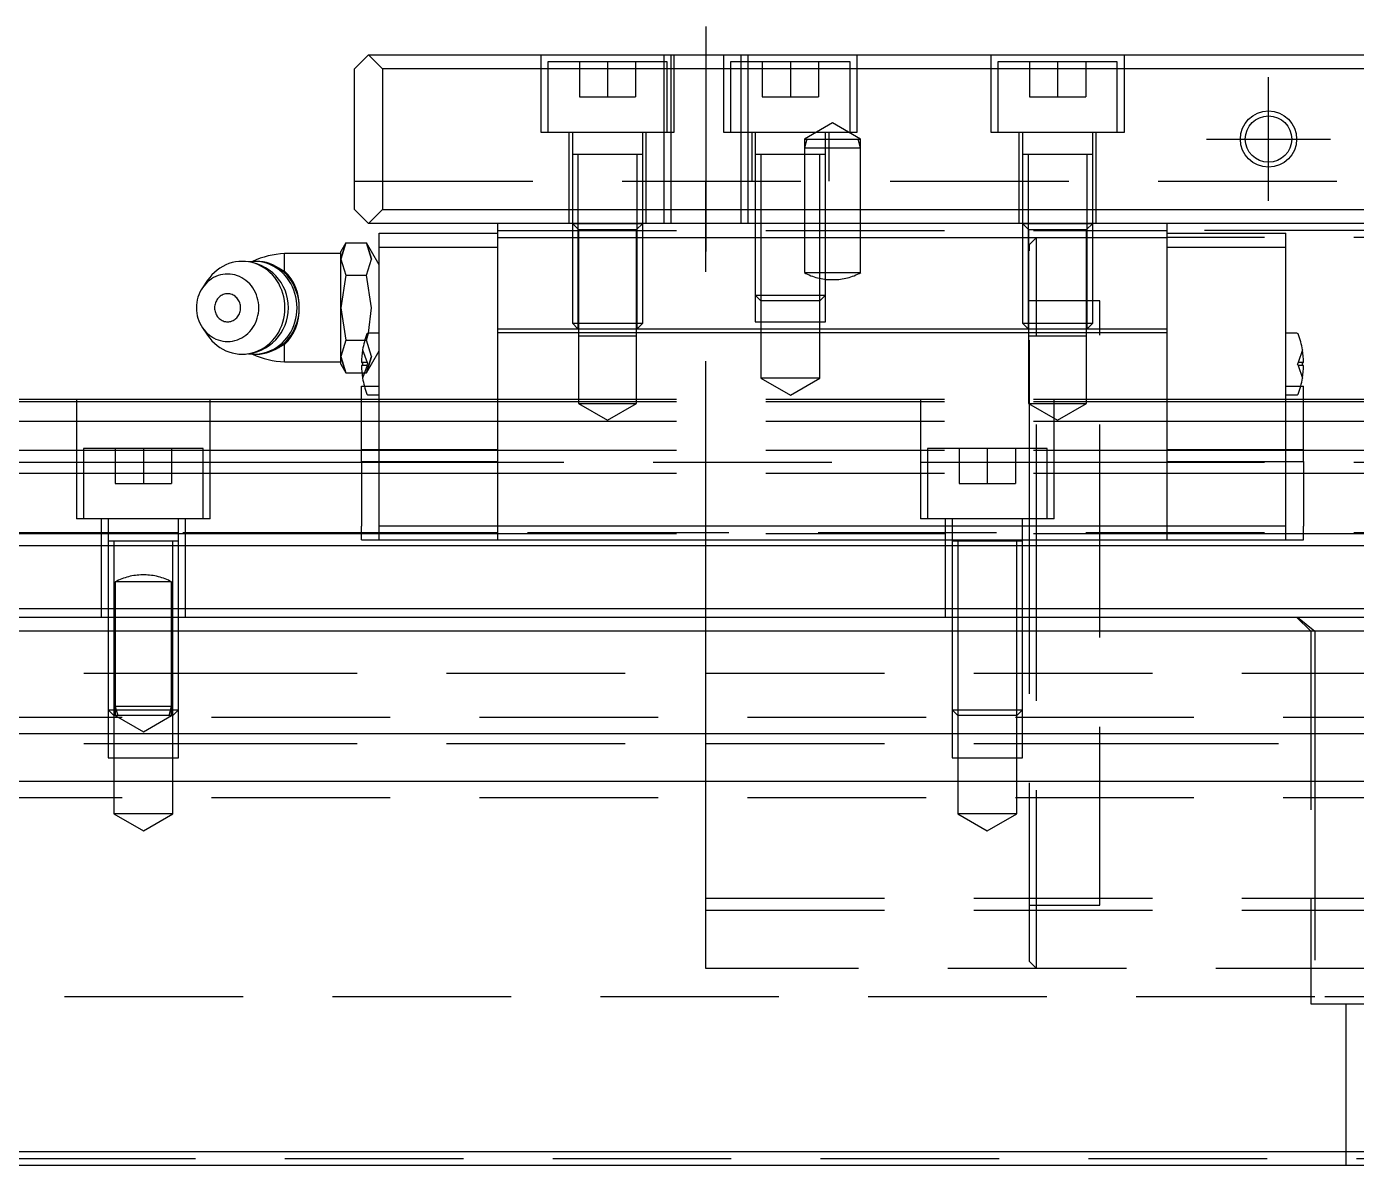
# Model space of a CAD drawing. Extents: x -8 to 878, y -369 to 120.
# Drawn here: x 191.7 to 286.2, y -334.1 to -253.1 of the extents above; entities that cross this region are included whole.
import ezdxf

# ---------------------------------------------------------------- set-up
doc = ezdxf.new("R2010")
doc.units = 0
doc.linetypes.add('CENTER', pattern=[50.8, 31.75, -6.35, 6.35, -6.35])
doc.linetypes.add('DASHED', pattern=[19.05, 12.7, -6.35])
doc.layers.get('0').update_dxf_attribs({"linetype": 'CONTINUOUS'})
doc.layers.add('CENTER', color=1, linetype='CENTER')

msp = doc.modelspace()

# ---------------------------------------------------------------- linework, layer by layer
at = {"color": 7, "linetype": 'CONTINUOUS'}
for p, q in [((216, -255.08), (215, -256.08)), ((217, -256.08), (216, -255.08)), ((216, -255.08), (364, -255.08)), ((215, -266.08), (215, -256.08)), ((363, -256.08), (217, -256.08)), ((217, -256.08), (217, -266.08)), ((235.5, -262.18), (230.5, -262.18)), ((235.5, -262.18), (230.5, -262.18)), ((247, -262.18), (243.5, -262.18)), ((248.5, -262.18), (247, -262.18)), ((267.5, -262.18), (262.5, -262.18)), ((267.5, -262.18), (262.5, -262.18)), ((215, -266.08), (216, -267.08)), ((216, -267.08), (217, -266.08)), ((217, -266.08), (363, -266.08)), ((364, -267.08), (216, -267.08)), ((225.2, -268.08), (225.2, -267.08)), ((272.8, -268.08), (272.8, -267.08)), ((214.4, -268.461), (214.043, -269.08)), ((214.4, -268.461), (214.043, -269.616)), ((214.401, -268.46), (214.4, -268.461)), ((214.4, -268.461), (215.865, -268.461)), ((216.222, -269.08), (215.865, -268.461)), ((216.222, -269.616), (215.865, -268.461)), ((216.768, -267.78), (225.2, -267.78)), ((216.768, -268.78), (216.768, -267.78)), ((225.2, -268.08), (272.8, -268.08)), ((225.2, -274.58), (225.2, -268.08)), ((272.8, -267.78), (281.232, -267.78)), ((272.8, -274.58), (272.8, -268.08)), ((281.232, -268.78), (281.232, -267.78)), ((214.043, -269.23), (210.043, -269.23)), ((210.043, -270.467), (210.043, -269.23)), ((214.043, -269.616), (214.043, -269.08)), ((216.768, -270.025), (216.222, -269.08)), ((216.768, -288.58), (216.768, -268.78)), ((216.768, -268.78), (225.2, -268.78)), ((272.8, -268.78), (281.232, -268.78)), ((281.232, -288.58), (281.232, -268.78)), ((205.238, -270.401), (205.051, -270.559)), ((205.436, -270.259), (205.238, -270.401)), ((205.644, -270.134), (205.436, -270.259)), ((205.86, -270.027), (205.644, -270.134)), ((206.083, -269.939), (205.86, -270.027)), ((206.312, -269.87), (206.083, -269.939)), ((206.545, -269.82), (206.312, -269.87)), ((206.781, -269.79), (206.545, -269.82)), ((207.018, -269.78), (206.781, -269.79)), ((207.258, -269.79), (207.018, -269.78)), ((207.495, -269.821), (207.258, -269.79)), ((207.878, -269.78), (207.466, -269.81)), ((207.73, -269.871), (207.495, -269.821)), ((207.961, -269.941), (207.73, -269.871)), ((208.117, -269.79), (207.878, -269.78)), ((208.031, -269.78), (207.878, -269.78)), ((208.185, -270.031), (207.961, -269.941)), ((208.271, -269.79), (208.031, -269.78)), ((208.355, -269.821), (208.117, -269.79)), ((208.403, -270.14), (208.185, -270.031)), ((208.508, -269.821), (208.271, -269.79)), ((208.59, -269.871), (208.355, -269.821)), ((208.612, -270.266), (208.403, -270.14)), ((208.743, -269.871), (208.508, -269.821)), ((208.82, -269.942), (208.59, -269.871)), ((208.811, -270.41), (208.612, -270.266)), ((208.973, -269.942), (208.743, -269.871)), ((208.999, -270.571), (208.811, -270.41)), ((209.045, -270.031), (208.82, -269.942)), ((209.198, -270.031), (208.973, -269.942)), ((209.262, -270.14), (209.045, -270.031)), ((209.415, -270.14), (209.198, -270.031)), ((209.471, -270.266), (209.262, -270.14)), ((209.282, -270.071), (210.043, -270.467)), ((209.624, -270.266), (209.415, -270.14)), ((209.67, -270.41), (209.471, -270.266)), ((209.823, -270.41), (209.624, -270.266)), ((209.858, -270.571), (209.67, -270.41)), ((210.011, -270.571), (209.823, -270.41)), ((214.043, -273.08), (214.043, -269.616)), ((214.043, -269.616), (214.4, -270.771)), ((215.865, -270.771), (216.222, -269.616)), ((204.565, -271.121), (204.201, -271.655)), ((204.428, -271.372), (204.309, -271.509)), ((204.556, -271.245), (204.428, -271.372)), ((204.693, -271.129), (204.556, -271.245)), ((204.713, -270.92), (204.565, -271.121)), ((204.838, -271.026), (204.693, -271.129)), ((204.876, -270.733), (204.713, -270.92)), ((204.99, -270.935), (204.838, -271.026)), ((205.051, -270.559), (204.876, -270.733)), ((205.148, -270.858), (204.99, -270.935)), ((205.312, -270.793), (205.148, -270.858)), ((205.479, -270.743), (205.312, -270.793)), ((205.649, -270.708), (205.479, -270.743)), ((205.822, -270.687), (205.649, -270.708)), ((205.995, -270.68), (205.822, -270.687)), ((206.169, -270.688), (205.995, -270.68)), ((206.341, -270.711), (206.169, -270.688)), ((206.511, -270.748), (206.341, -270.711)), ((206.678, -270.8), (206.511, -270.748)), ((206.841, -270.866), (206.678, -270.8)), ((206.998, -270.945), (206.841, -270.866)), ((207.149, -271.037), (206.998, -270.945)), ((207.293, -271.142), (207.149, -271.037)), ((207.43, -271.259), (207.293, -271.142)), ((207.557, -271.387), (207.43, -271.259)), ((209.174, -270.746), (208.999, -270.571)), ((209.337, -270.937), (209.174, -270.746)), ((209.485, -271.14), (209.337, -270.937)), ((209.618, -271.356), (209.485, -271.14)), ((209.735, -271.582), (209.618, -271.356)), ((210.034, -270.747), (209.858, -270.571)), ((210.187, -270.747), (210.011, -270.571)), ((210.197, -270.937), (210.034, -270.747)), ((210.35, -270.937), (210.187, -270.747)), ((210.345, -271.14), (210.197, -270.937)), ((210.478, -271.356), (210.345, -271.14)), ((210.498, -271.14), (210.35, -270.937)), ((210.595, -271.582), (210.478, -271.356)), ((210.631, -271.356), (210.498, -271.14)), ((210.748, -271.582), (210.631, -271.356)), ((214.4, -270.771), (214.043, -273.08)), ((214.4, -270.771), (215.865, -270.771)), ((216.222, -273.08), (215.865, -270.771)), ((203.941, -272.152), (203.879, -272.33)), ((204.015, -271.979), (203.941, -272.152)), ((204.102, -271.813), (204.015, -271.979)), ((204.201, -271.655), (204.102, -271.813)), ((204.309, -271.509), (204.201, -271.655)), ((205.391, -272.314), (205.332, -272.373)), ((205.455, -272.261), (205.391, -272.314)), ((205.523, -272.214), (205.455, -272.261)), ((205.595, -272.174), (205.523, -272.214)), ((205.669, -272.14), (205.595, -272.174)), ((205.746, -272.114), (205.669, -272.14)), ((205.825, -272.095), (205.746, -272.114)), ((205.905, -272.084), (205.825, -272.095)), ((205.985, -272.08), (205.905, -272.084)), ((206.066, -272.084), (205.985, -272.08)), ((206.146, -272.095), (206.066, -272.084)), ((206.224, -272.114), (206.146, -272.095)), ((206.301, -272.14), (206.224, -272.114)), ((206.376, -272.174), (206.301, -272.14)), ((206.447, -272.214), (206.376, -272.174)), ((206.515, -272.261), (206.447, -272.214)), ((206.579, -272.314), (206.515, -272.261)), ((206.639, -272.373), (206.579, -272.314)), ((207.674, -271.525), (207.557, -271.387)), ((207.782, -271.673), (207.674, -271.525)), ((207.878, -271.829), (207.782, -271.673)), ((207.962, -271.993), (207.878, -271.829)), ((208.035, -272.164), (207.962, -271.993)), ((208.095, -272.34), (208.035, -272.164)), ((209.835, -271.817), (209.735, -271.582)), ((209.918, -272.06), (209.835, -271.817)), ((209.983, -272.31), (209.918, -272.06)), ((210.03, -272.564), (209.983, -272.31)), ((210.695, -271.817), (210.595, -271.582)), ((210.778, -272.06), (210.695, -271.817)), ((210.848, -271.817), (210.748, -271.582)), ((210.843, -272.31), (210.778, -272.06)), ((210.889, -272.564), (210.843, -272.31)), ((210.931, -272.06), (210.848, -271.817)), ((210.996, -272.31), (210.931, -272.06)), ((211.043, -272.564), (210.996, -272.31)), ((203.775, -272.89), (203.768, -273.08)), ((203.768, -273.08), (203.775, -273.27)), ((203.796, -272.7), (203.775, -272.89)), ((203.831, -272.513), (203.796, -272.7)), ((203.879, -272.33), (203.831, -272.513)), ((205.065, -272.993), (205.061, -273.08)), ((205.061, -273.08), (205.065, -273.167)), ((205.075, -272.906), (205.065, -272.993)), ((205.065, -273.167), (205.075, -273.254)), ((205.093, -272.821), (205.075, -272.906)), ((205.075, -273.254), (205.093, -273.339)), ((205.117, -272.738), (205.093, -272.821)), ((205.148, -272.657), (205.117, -272.738)), ((205.185, -272.58), (205.148, -272.657)), ((205.229, -272.506), (205.185, -272.58)), ((205.278, -272.437), (205.229, -272.506)), ((205.332, -272.373), (205.278, -272.437)), ((206.693, -272.437), (206.639, -272.373)), ((206.742, -272.506), (206.693, -272.437)), ((206.785, -272.58), (206.742, -272.506)), ((206.823, -272.657), (206.785, -272.58)), ((206.853, -272.738), (206.823, -272.657)), ((206.878, -272.821), (206.853, -272.738)), ((206.895, -272.906), (206.878, -272.821)), ((206.878, -273.339), (206.895, -273.254)), ((206.906, -272.993), (206.895, -272.906)), ((206.895, -273.254), (206.906, -273.167)), ((206.909, -273.08), (206.906, -272.993)), ((206.906, -273.167), (206.909, -273.08)), ((208.142, -272.521), (208.095, -272.34)), ((208.175, -272.706), (208.142, -272.521)), ((208.196, -272.892), (208.175, -272.706)), ((208.175, -273.454), (208.196, -273.268)), ((208.203, -273.08), (208.196, -272.892)), ((208.196, -273.268), (208.203, -273.08)), ((210.058, -272.821), (210.03, -272.564)), ((210.067, -273.08), (210.058, -272.821)), ((210.058, -273.339), (210.067, -273.08)), ((210.918, -272.821), (210.889, -272.564)), ((210.927, -273.08), (210.918, -272.821)), ((210.918, -273.339), (210.927, -273.08)), ((211.071, -272.821), (211.043, -272.564)), ((211.08, -273.08), (211.071, -272.821)), ((211.071, -273.339), (211.08, -273.08)), ((214.043, -276.544), (214.043, -273.08)), ((214.043, -273.08), (214.4, -275.389)), ((216, -274.878), (216.222, -273.08)), ((203.775, -273.27), (203.796, -273.46)), ((203.796, -273.46), (203.831, -273.647)), ((203.831, -273.647), (203.879, -273.83)), ((203.879, -273.83), (203.941, -274.008)), ((203.941, -274.008), (204.015, -274.181)), ((204.015, -274.181), (204.102, -274.347)), ((205.093, -273.339), (205.117, -273.422)), ((205.117, -273.422), (205.148, -273.503)), ((205.148, -273.503), (205.185, -273.58)), ((205.185, -273.58), (205.229, -273.654)), ((205.229, -273.654), (205.278, -273.723)), ((205.278, -273.723), (205.332, -273.787)), ((205.332, -273.787), (205.391, -273.846)), ((205.391, -273.846), (205.455, -273.899)), ((205.455, -273.899), (205.523, -273.946)), ((205.523, -273.946), (205.595, -273.986)), ((205.595, -273.986), (205.669, -274.02)), ((205.669, -274.02), (205.746, -274.046)), ((205.746, -274.046), (205.825, -274.065)), ((205.825, -274.065), (205.905, -274.076)), ((205.905, -274.076), (205.985, -274.08)), ((205.985, -274.08), (206.066, -274.076)), ((206.066, -274.076), (206.146, -274.065)), ((206.146, -274.065), (206.224, -274.046)), ((206.224, -274.046), (206.301, -274.02)), ((206.301, -274.02), (206.376, -273.986)), ((206.376, -273.986), (206.447, -273.946)), ((206.447, -273.946), (206.515, -273.899)), ((206.515, -273.899), (206.579, -273.846)), ((206.579, -273.846), (206.639, -273.787)), ((206.639, -273.787), (206.693, -273.723)), ((206.693, -273.723), (206.742, -273.654)), ((206.742, -273.654), (206.785, -273.58)), ((206.785, -273.58), (206.823, -273.503)), ((206.823, -273.503), (206.853, -273.422)), ((206.853, -273.422), (206.878, -273.339)), ((207.878, -274.331), (207.962, -274.167)), ((207.962, -274.167), (208.035, -273.996)), ((208.035, -273.996), (208.095, -273.82)), ((208.095, -273.82), (208.142, -273.639)), ((208.142, -273.639), (208.175, -273.454)), ((209.835, -274.343), (209.918, -274.1)), ((209.918, -274.1), (209.983, -273.85)), ((209.983, -273.85), (210.03, -273.596)), ((210.03, -273.596), (210.058, -273.339)), ((210.695, -274.343), (210.778, -274.1)), ((210.778, -274.1), (210.843, -273.85)), ((210.843, -273.85), (210.889, -273.596)), ((210.848, -274.343), (210.931, -274.1)), ((210.889, -273.596), (210.918, -273.339)), ((210.931, -274.1), (210.996, -273.85)), ((210.996, -273.85), (211.043, -273.596)), ((211.043, -273.596), (211.071, -273.339)), ((204.102, -274.347), (204.201, -274.505)), ((204.201, -274.505), (204.309, -274.651)), ((204.201, -274.505), (204.565, -275.039)), ((204.309, -274.651), (204.428, -274.788)), ((204.428, -274.788), (204.556, -274.915)), ((204.556, -274.915), (204.693, -275.031)), ((204.565, -275.039), (204.713, -275.24)), ((204.693, -275.031), (204.838, -275.134)), ((204.838, -275.134), (204.99, -275.225)), ((206.998, -275.215), (207.149, -275.123)), ((207.149, -275.123), (207.293, -275.018)), ((207.293, -275.018), (207.43, -274.901)), ((207.43, -274.901), (207.557, -274.773)), ((207.557, -274.773), (207.674, -274.635)), ((207.674, -274.635), (207.782, -274.487)), ((207.782, -274.487), (207.878, -274.331)), ((209.337, -275.223), (209.485, -275.02)), ((209.485, -275.02), (209.618, -274.804)), ((209.618, -274.804), (209.735, -274.578)), ((209.735, -274.578), (209.835, -274.343)), ((210.197, -275.223), (210.345, -275.02)), ((210.345, -275.02), (210.478, -274.804)), ((210.35, -275.223), (210.498, -275.02)), ((210.478, -274.804), (210.595, -274.578)), ((210.498, -275.02), (210.631, -274.804)), ((210.595, -274.578), (210.695, -274.343)), ((210.631, -274.804), (210.748, -274.578)), ((210.748, -274.578), (210.848, -274.343)), ((216.768, -274.88), (215.986, -274.88)), ((225.2, -274.58), (272.8, -274.58)), ((225.2, -274.83), (225.2, -274.58)), ((225.2, -288.58), (225.2, -274.83)), ((225.2, -274.83), (272.8, -274.83)), ((272.8, -274.83), (272.8, -274.58)), ((272.8, -288.58), (272.8, -274.83)), ((282.014, -274.88), (281.232, -274.88)), ((204.713, -275.24), (204.876, -275.427)), ((204.876, -275.427), (205.051, -275.601)), ((204.99, -275.225), (205.148, -275.302)), ((205.051, -275.601), (205.238, -275.759)), ((205.148, -275.302), (205.312, -275.367)), ((205.238, -275.759), (205.437, -275.901)), ((205.312, -275.367), (205.479, -275.417)), ((205.437, -275.901), (205.644, -276.026)), ((205.479, -275.417), (205.649, -275.452)), ((205.644, -276.026), (205.86, -276.133)), ((205.649, -275.452), (205.822, -275.473)), ((205.822, -275.473), (205.995, -275.48)), ((205.995, -275.48), (206.169, -275.472)), ((206.169, -275.472), (206.341, -275.449)), ((206.341, -275.449), (206.511, -275.412)), ((206.511, -275.412), (206.678, -275.36)), ((206.678, -275.36), (206.841, -275.294)), ((206.841, -275.294), (206.998, -275.215)), ((208.185, -276.129), (208.403, -276.02)), ((208.403, -276.02), (208.612, -275.894)), ((208.612, -275.894), (208.811, -275.75)), ((208.811, -275.75), (208.999, -275.589)), ((208.999, -275.589), (209.174, -275.413)), ((209.045, -276.129), (209.262, -276.02)), ((209.174, -275.413), (209.337, -275.223)), ((209.198, -276.129), (209.415, -276.02)), ((209.262, -276.02), (209.471, -275.894)), ((210.043, -275.693), (209.283, -276.089)), ((209.415, -276.02), (209.624, -275.894)), ((209.471, -275.894), (209.67, -275.75)), ((209.624, -275.894), (209.823, -275.75)), ((209.67, -275.75), (209.858, -275.589)), ((209.823, -275.75), (210.011, -275.589)), ((209.858, -275.589), (210.034, -275.413)), ((210.011, -275.589), (210.187, -275.413)), ((210.034, -275.413), (210.197, -275.223)), ((210.043, -276.93), (210.043, -275.693)), ((210.187, -275.413), (210.35, -275.223)), ((214.4, -275.389), (214.043, -276.544)), ((214.4, -275.389), (215.743, -275.389)), ((205.86, -276.133), (206.084, -276.221)), ((206.084, -276.221), (206.312, -276.29)), ((206.312, -276.29), (206.545, -276.34)), ((206.545, -276.34), (206.781, -276.37)), ((206.781, -276.37), (207.019, -276.38)), ((207.019, -276.38), (207.258, -276.37)), ((207.258, -276.37), (207.496, -276.339)), ((207.466, -276.35), (207.878, -276.38)), ((207.496, -276.339), (207.73, -276.289)), ((207.73, -276.289), (207.961, -276.218)), ((207.878, -276.38), (208.117, -276.37)), ((207.878, -276.38), (208.031, -276.38)), ((207.961, -276.218), (208.185, -276.129)), ((208.031, -276.38), (208.271, -276.37)), ((208.117, -276.37), (208.355, -276.339)), ((208.271, -276.37), (208.508, -276.339)), ((208.355, -276.339), (208.59, -276.289)), ((208.508, -276.339), (208.743, -276.289)), ((208.59, -276.289), (208.82, -276.218)), ((208.743, -276.289), (208.973, -276.218)), ((208.82, -276.218), (209.045, -276.129)), ((208.973, -276.218), (209.198, -276.129)), ((210.043, -276.93), (214.043, -276.93)), ((214.043, -277.08), (214.043, -276.544)), ((214.043, -276.544), (214.4, -277.699)), ((215.502, -276.98), (215.584, -276.98)), ((215.584, -276.98), (215.584, -277.18)), ((282.416, -277.18), (282.416, -276.98)), ((282.416, -276.98), (282.498, -276.98)), ((214.043, -277.08), (214.4, -277.699)), ((214.4, -277.699), (214.401, -277.7)), ((214.4, -277.699), (215.533, -277.699)), ((215.584, -277.18), (215.502, -277.18)), ((282.498, -277.18), (282.416, -277.18)), ((215.5, -278.65), (215.709, -278.65)), ((215.5, -281.25), (215.5, -278.65)), ((282.291, -278.65), (282.5, -278.65)), ((282.5, -281.25), (282.5, -278.65)), ((0, -279.58), (215.5, -279.58)), ((0, -279.744), (215.5, -279.744)), ((215.986, -279.28), (216.768, -279.28)), ((281.232, -279.28), (282.014, -279.28)), ((282.5, -279.58), (297.5, -279.58)), ((282.5, -279.744), (297.5, -279.744)), ((0, -281.142), (215.5, -281.142)), ((215.5, -283.163), (215.5, -281.25)), ((282.5, -281.142), (297.5, -281.142)), ((282.5, -283.163), (282.5, -281.25)), ((0, -283.218), (215.5, -283.218)), ((215.5, -284.008), (215.5, -283.163)), ((215.5, -283.163), (216.768, -283.163)), ((281.232, -283.163), (282.5, -283.163)), ((282.5, -284.008), (282.5, -283.163)), ((282.5, -283.218), (297.5, -283.218)), ((215.5, -284.008), (215.5, -288.618)), ((215.5, -284.008), (216.768, -284.008)), ((281.232, -284.008), (282.5, -284.008)), ((282.5, -284.008), (282.5, -288.618)), ((0, -284.839), (215.5, -284.839)), ((282.5, -284.839), (297.5, -284.839)), ((0, -289.132), (215.5, -289.132)), ((215.5, -289.58), (215.5, -288.618)), ((216.768, -289.58), (216.768, -288.58)), ((216.768, -288.58), (225.2, -288.58)), ((225.2, -289.58), (225.2, -288.58)), ((225.2, -288.58), (272.8, -288.58)), ((272.8, -288.58), (281.232, -288.58)), ((272.8, -289.58), (272.8, -288.58)), ((281.232, -289.58), (281.232, -288.58)), ((282.5, -289.58), (282.5, -288.618)), ((282.5, -289.132), (297.5, -289.132)), ((0, -289.98), (580, -289.98)), ((202.5, -289.68), (197.5, -289.68)), ((202.5, -289.68), (197.5, -289.68)), ((215.5, -289.58), (216.768, -289.58)), ((216.768, -289.58), (225.2, -289.58)), ((225.2, -289.58), (272.8, -289.58)), ((262.5, -289.68), (257.5, -289.68)), ((272.8, -289.58), (281.232, -289.58)), ((281.232, -289.58), (282.5, -289.58)), ((0, -294.48), (580, -294.48)), ((1, -295.08), (579, -295.08)), ((578, -296.08), (2, -296.08)), ((578, -303.38), (2, -303.38)), ((578, -306.78), (2, -306.78)), ((2, -333.08), (578, -333.08)), ((579, -334.08), (1, -334.08))]:
    msp.add_line(p, q, dxfattribs=at)
at = {"color": 3, "linetype": 'DASHED'}
for p, q in [((228.25, -255.08), (228.25, -260.58)), ((237, -255.08), (237, -255.58)), ((237.5, -255.08), (237.5, -267.08)), ((237.75, -260.58), (237.75, -255.08)), ((241.25, -255.08), (241.25, -260.58)), ((242.5, -267.08), (242.5, -255.08)), ((243, -267.08), (243, -255.08)), ((250.75, -260.58), (250.75, -255.08)), ((260.25, -255.08), (260.25, -260.58)), ((269.75, -260.58), (269.75, -255.08)), ((228.75, -255.58), (228.75, -260.58)), ((237.25, -255.58), (228.75, -255.58)), ((231, -255.58), (231, -258.08)), ((233, -255.58), (233, -258.08)), ((235, -255.58), (235, -258.08)), ((237, -255.58), (237, -260.58)), ((237.25, -260.58), (237.25, -255.58)), ((241.75, -255.58), (241.75, -260.58)), ((243, -255.58), (241.75, -255.58)), ((250.25, -255.58), (243, -255.58)), ((244, -255.58), (244, -258.08)), ((246, -255.58), (246, -258.08)), ((248, -255.58), (248, -258.08)), ((250.25, -260.58), (250.25, -255.58)), ((260.75, -255.58), (260.75, -260.58)), ((269.25, -255.58), (260.75, -255.58)), ((263, -255.58), (263, -258.08)), ((265, -255.58), (265, -258.08)), ((267, -255.58), (267, -258.08)), ((269.25, -260.58), (269.25, -255.58)), ((231, -258.08), (233, -258.08)), ((233, -258.08), (235, -258.08)), ((244, -258.08), (246, -258.08)), ((246, -258.08), (248, -258.08)), ((263, -258.08), (265, -258.08)), ((265, -258.08), (267, -258.08)), ((249, -259.925), (247, -261.08)), ((251, -261.08), (249, -259.925)), ((228.25, -260.58), (237.75, -260.58)), ((230.25, -260.58), (230.25, -267.08)), ((230.5, -260.58), (230.5, -262.18)), ((235.5, -262.18), (235.5, -260.58)), ((235.75, -267.08), (235.75, -260.58)), ((237, -260.58), (237, -267.08)), ((241.25, -260.58), (250.75, -260.58)), ((243.25, -260.58), (243.25, -264.08)), ((243.5, -260.58), (243.5, -262.18)), ((248.5, -261.08), (248.5, -260.58)), ((248.75, -264.08), (248.75, -260.58)), ((260.25, -260.58), (269.75, -260.58)), ((262.25, -260.58), (262.25, -267.08)), ((262.5, -260.58), (262.5, -262.18)), ((267.5, -262.18), (267.5, -260.58)), ((267.75, -267.08), (267.75, -260.58)), ((247, -261.08), (247, -261.71)), ((247.169, -261.08), (247, -261.71)), ((247, -261.08), (251, -261.08)), ((247, -261.71), (247, -267.08)), ((247, -261.71), (251, -261.71)), ((248.5, -262.18), (248.5, -261.08)), ((251, -261.71), (250.831, -261.08)), ((251, -261.71), (251, -261.08)), ((251, -267.08), (251, -261.71)), ((230.5, -262.175), (230.5, -262.18)), ((230.5, -262.18), (230.5, -262.185)), ((230.5, -262.18), (230.5, -267.08)), ((235.5, -262.18), (230.5, -262.18)), ((230.9, -262.18), (230.9, -267.08)), ((235.1, -267.08), (235.1, -262.18)), ((235.5, -262.18), (235.5, -262.175)), ((235.5, -262.185), (235.5, -262.18)), ((235.5, -267.08), (235.5, -262.18)), ((243.5, -262.175), (243.5, -262.18)), ((243.5, -262.18), (243.5, -264.08)), ((243.5, -262.18), (243.5, -262.185)), ((248.5, -262.18), (243.5, -262.18)), ((243.9, -262.18), (243.9, -264.08)), ((248.1, -264.08), (248.1, -262.18)), ((248.5, -262.18), (248.5, -262.175)), ((248.5, -264.08), (248.5, -262.18)), ((248.5, -262.185), (248.5, -262.18)), ((262.5, -262.175), (262.5, -262.18)), ((262.5, -262.18), (262.5, -262.185)), ((262.5, -262.18), (262.5, -267.08)), ((267.5, -262.18), (262.5, -262.18)), ((262.9, -262.18), (262.9, -267.08)), ((267.1, -267.08), (267.1, -262.18)), ((267.5, -262.18), (267.5, -262.175)), ((267.5, -262.185), (267.5, -262.18)), ((267.5, -267.08), (267.5, -262.18)), ((215, -264.08), (365, -264.08)), ((240, -267.08), (240, -264.08)), ((243.5, -264.08), (243.5, -267.08)), ((243.5, -264.08), (243.5, -267.08)), ((243.9, -264.08), (243.9, -267.08)), ((248.1, -272.58), (248.1, -264.08)), ((248.5, -272.18), (248.5, -264.08)), ((248.5, -272.18), (248.5, -264.08)), ((225.2, -267.58), (272.8, -267.58)), ((230.5, -267.08), (230.938, -267.518)), ((230.5, -267.08), (230.5, -274.18)), ((230.5, -267.08), (235.5, -267.08)), ((230.9, -267.08), (230.9, -274.58)), ((230.938, -267.518), (230.938, -275.08)), ((230.938, -267.518), (235.062, -267.518)), ((235.062, -267.518), (235.5, -267.08)), ((235.062, -275.08), (235.062, -267.518)), ((235.1, -274.58), (235.1, -267.08)), ((235.5, -274.18), (235.5, -267.08)), ((240, -289.58), (240, -267.08)), ((243.5, -267.08), (243.5, -272.18)), ((243.5, -267.08), (243.5, -272.18)), ((243.9, -267.08), (243.9, -272.58)), ((247, -267.08), (247, -270.58)), ((251, -270.58), (251, -267.08)), ((262.5, -267.08), (262.938, -267.518)), ((262.5, -267.08), (262.5, -274.18)), ((262.5, -267.08), (267.5, -267.08)), ((262.9, -267.08), (262.9, -274.58)), ((262.938, -267.518), (262.938, -275.08)), ((262.938, -267.518), (267.062, -267.518)), ((267.062, -267.518), (267.5, -267.08)), ((267.062, -275.08), (267.062, -267.518)), ((267.1, -274.58), (267.1, -267.08)), ((267.5, -274.18), (267.5, -267.08)), ((307.2, -267.58), (272.8, -267.58)), ((214.043, -269.616), (214.4, -268.461)), ((215.865, -268.461), (216.222, -269.616)), ((263.5, -268.08), (263, -268.58)), ((263.5, -294.08), (263.5, -268.08)), ((298.768, -268.08), (272.8, -268.08)), ((263, -288.08), (263, -268.58)), ((247, -270.58), (251, -270.58)), ((248.937, -271.08), (249.063, -271.08)), ((243.5, -272.18), (243.9, -272.58)), ((243.5, -272.18), (243.5, -274.08)), ((243.5, -272.18), (248.5, -272.18)), ((248.1, -272.58), (248.5, -272.18)), ((248.5, -274.08), (248.5, -272.18)), ((243.9, -272.58), (243.9, -274.08)), ((248.1, -272.58), (243.9, -272.58)), ((248.1, -274.08), (248.1, -272.58)), ((268, -272.58), (263, -272.58)), ((268, -294.08), (268, -272.58)), ((230.5, -274.18), (230.9, -274.58)), ((230.5, -274.18), (235.5, -274.18)), ((235.1, -274.58), (235.5, -274.18)), ((243.5, -274.08), (248.5, -274.08)), ((243.9, -274.08), (243.9, -278.08)), ((248.1, -278.08), (248.1, -274.08)), ((262.5, -274.18), (262.9, -274.58)), ((262.5, -274.18), (267.5, -274.18)), ((267.1, -274.58), (267.5, -274.18)), ((215.865, -275.389), (216, -274.878)), ((230.933, -275.08), (230.933, -279.88)), ((230.933, -275.08), (235.067, -275.08)), ((235.067, -279.88), (235.067, -275.08)), ((262.933, -275.08), (262.933, -279.88)), ((262.933, -275.08), (267.067, -275.08)), ((267.067, -279.88), (267.067, -275.08)), ((215.584, -276.082), (215.9, -276.98)), ((215.743, -275.389), (215.865, -275.389)), ((216.222, -276.544), (215.865, -275.389)), ((282.416, -276.082), (282.1, -276.98)), ((214.4, -277.699), (214.043, -276.544)), ((215.9, -276.98), (215.584, -276.98)), ((216.222, -276.544), (215.865, -277.699)), ((215.865, -277.699), (216.222, -276.544)), ((215.9, -276.98), (215.935, -277.08)), ((216.222, -277.08), (216.768, -276.135)), ((282.1, -276.98), (282.065, -277.08)), ((282.416, -276.98), (282.1, -276.98)), ((215.533, -277.699), (215.865, -277.699)), ((215.9, -277.18), (215.584, -278.078)), ((215.9, -277.18), (215.584, -277.18)), ((215.865, -277.699), (216.222, -277.08)), ((215.9, -277.18), (215.935, -277.08)), ((282.1, -277.18), (282.065, -277.08)), ((282.1, -277.18), (282.416, -278.078)), ((282.416, -277.18), (282.1, -277.18)), ((215.709, -278.65), (216.768, -278.65)), ((243.9, -278.08), (246, -279.292)), ((248.1, -278.08), (243.9, -278.08)), ((246, -279.292), (248.1, -278.08)), ((281.232, -278.65), (282.291, -278.65)), ((195.25, -279.58), (195.25, -288.08)), ((204.75, -288.08), (204.75, -279.58)), ((215.5, -279.58), (216.768, -279.58)), ((215.5, -279.744), (216.768, -279.744)), ((216.768, -279.58), (225.2, -279.58)), ((216.768, -279.744), (225.2, -279.744)), ((225.2, -279.58), (272.8, -279.58)), ((225.2, -279.744), (272.8, -279.744)), ((230.933, -279.88), (233, -281.073)), ((230.933, -279.88), (235.067, -279.88)), ((233, -281.073), (235.067, -279.88)), ((255.25, -279.58), (255.25, -288.08)), ((262.933, -279.88), (265, -281.073)), ((262.933, -279.88), (267.067, -279.88)), ((264.75, -288.08), (264.75, -279.58)), ((265, -281.073), (267.067, -279.88)), ((272.8, -279.58), (281.232, -279.58)), ((272.8, -279.744), (281.232, -279.744)), ((281.232, -279.58), (282.5, -279.58)), ((281.232, -279.744), (282.5, -279.744)), ((215.5, -281.142), (216.768, -281.142)), ((216.768, -281.142), (225.2, -281.142)), ((225.2, -281.142), (272.8, -281.142)), ((272.8, -281.142), (281.232, -281.142)), ((281.232, -281.142), (282.5, -281.142)), ((195.75, -283.08), (195.75, -288.08)), ((204.25, -283.08), (195.75, -283.08)), ((198, -283.08), (198, -285.58)), ((200, -283.08), (200, -285.58)), ((202, -283.08), (202, -285.58)), ((204.25, -288.08), (204.25, -283.08)), ((215.5, -283.218), (216.768, -283.218)), ((216.768, -283.163), (225.2, -283.163)), ((216.768, -283.218), (225.2, -283.218)), ((225.2, -283.218), (272.8, -283.218)), ((255.75, -283.08), (255.75, -288.08)), ((264.25, -283.08), (255.75, -283.08)), ((258, -283.08), (258, -285.58)), ((260, -283.08), (260, -285.58)), ((262, -283.08), (262, -285.58)), ((264.25, -288.08), (264.25, -283.08)), ((272.8, -283.163), (281.232, -283.163)), ((272.8, -283.218), (281.232, -283.218)), ((281.232, -283.218), (282.5, -283.218)), ((195.75, -284.08), (144.25, -284.08)), ((204.25, -284.08), (195.75, -284.08)), ((215.5, -284.08), (204.25, -284.08)), ((216.768, -284.08), (215.5, -284.08)), ((216.768, -284.008), (225.2, -284.008)), ((225.2, -284.08), (216.768, -284.08)), ((268, -284.08), (225.2, -284.08)), ((298.768, -284.08), (268, -284.08)), ((272.8, -284.008), (281.232, -284.008)), ((215.5, -284.839), (216.768, -284.839)), ((216.768, -284.839), (225.2, -284.839)), ((225.2, -284.839), (272.8, -284.839)), ((272.8, -284.839), (281.232, -284.839)), ((281.232, -284.839), (282.5, -284.839)), ((198, -285.58), (200, -285.58)), ((200, -285.58), (202, -285.58)), ((258, -285.58), (260, -285.58)), ((260, -285.58), (262, -285.58)), ((204.75, -288.08), (195.25, -288.08)), ((197, -288.08), (197, -295.08)), ((197.5, -288.08), (197.5, -289.68)), ((202.5, -289.68), (202.5, -288.08)), ((203, -295.08), (203, -288.08)), ((264.75, -288.08), (255.25, -288.08)), ((257, -288.08), (257, -295.08)), ((257.5, -288.08), (257.5, -289.58)), ((262.5, -289.58), (262.5, -288.08)), ((263, -295.08), (263, -288.08)), ((197.5, -289.08), (142.5, -289.08)), ((202.5, -289.08), (197.5, -289.08)), ((215.5, -289.08), (202.5, -289.08)), ((216.768, -289.08), (215.5, -289.08)), ((215.5, -289.132), (216.768, -289.132)), ((225.2, -289.08), (216.768, -289.08)), ((216.768, -289.132), (225.2, -289.132)), ((240, -289.08), (225.2, -289.08)), ((225.2, -289.132), (272.8, -289.132)), ((298.768, -289.08), (240, -289.08)), ((272.8, -289.132), (281.232, -289.132)), ((281.232, -289.132), (282.5, -289.132)), ((197.5, -289.675), (197.5, -289.68)), ((197.5, -289.68), (197.5, -289.685)), ((197.5, -289.68), (197.5, -295.08)), ((202.5, -289.68), (197.5, -289.68)), ((197.9, -289.68), (197.9, -295.08)), ((202.1, -295.08), (202.1, -289.68)), ((202.5, -289.68), (202.5, -289.675)), ((202.5, -289.685), (202.5, -289.68)), ((202.5, -295.08), (202.5, -289.68)), ((240, -295.08), (240, -289.58)), ((257.5, -289.58), (257.5, -289.68)), ((257.5, -289.675), (257.5, -289.68)), ((257.5, -289.68), (257.5, -289.685)), ((257.5, -289.68), (257.5, -295.08)), ((262.5, -289.68), (257.5, -289.68)), ((257.9, -289.68), (257.9, -295.08)), ((262.1, -295.08), (262.1, -289.68)), ((262.5, -289.68), (262.5, -289.58)), ((262.5, -289.68), (262.5, -289.675)), ((262.5, -289.685), (262.5, -289.68)), ((262.5, -295.08), (262.5, -289.68)), ((200.063, -292.08), (199.937, -292.08)), ((198, -292.58), (198, -295.08)), ((202, -292.58), (198, -292.58)), ((202, -295.08), (202, -292.58)), ((263.5, -320.08), (263.5, -294.08)), ((268, -315.58), (268, -294.08)), ((197.5, -295.08), (197.5, -301.68)), ((197.5, -295.08), (197.5, -301.68)), ((197.9, -295.08), (197.9, -302.08)), ((198, -295.08), (198, -301.45)), ((202, -301.45), (202, -295.08)), ((202.1, -302.08), (202.1, -295.08)), ((202.5, -301.68), (202.5, -295.08)), ((202.5, -301.68), (202.5, -295.08)), ((240, -303.38), (240, -295.08)), ((257.5, -295.08), (257.5, -301.68)), ((257.5, -295.08), (257.5, -301.68)), ((257.9, -295.08), (257.9, -302.08)), ((262.1, -302.08), (262.1, -295.08)), ((262.5, -301.68), (262.5, -295.08)), ((262.5, -301.68), (262.5, -295.08)), ((263, -319.58), (263, -295.08)), ((282, -295.08), (283, -296.08)), ((282.063, -295.08), (283.292, -296.08)), ((283, -296.08), (283, -322.58)), ((283.292, -296.08), (283.292, -303.38)), ((176.708, -299.08), (197.5, -299.08)), ((197.5, -299.08), (197.9, -299.08)), ((197.9, -299.08), (198, -299.08)), ((198, -299.08), (202, -299.08)), ((202, -299.08), (202.1, -299.08)), ((202.1, -299.08), (202.5, -299.08)), ((202.5, -299.08), (240, -299.08)), ((240, -299.08), (306.5, -299.08)), ((198, -301.45), (198, -302.08)), ((198, -301.45), (198.169, -302.08)), ((202, -301.45), (198, -301.45)), ((201.831, -302.08), (202, -301.45)), ((202, -302.08), (202, -301.45)), ((579.5, -302.23), (0.5, -302.23)), ((197.5, -301.68), (197.9, -302.08)), ((197.5, -301.68), (197.5, -303.38)), ((197.5, -301.68), (202.5, -301.68)), ((197.9, -302.08), (197.9, -305.08)), ((202.1, -302.08), (197.9, -302.08)), ((198, -302.08), (200, -303.235)), ((200, -303.235), (202, -302.08)), ((202.1, -302.08), (202.5, -301.68)), ((202.1, -305.08), (202.1, -302.08)), ((202.5, -303.38), (202.5, -301.68)), ((257.5, -301.68), (257.9, -302.08)), ((257.5, -301.68), (257.5, -303.38)), ((257.5, -301.68), (262.5, -301.68)), ((257.9, -302.08), (257.9, -305.08)), ((262.1, -302.08), (257.9, -302.08)), ((262.1, -302.08), (262.5, -301.68)), ((262.1, -305.08), (262.1, -302.08)), ((262.5, -303.38), (262.5, -301.68)), ((197.5, -303.38), (197.5, -305.08)), ((202.5, -305.08), (202.5, -303.38)), ((240, -306.78), (240, -303.38)), ((257.5, -303.38), (257.5, -305.08)), ((262.5, -305.08), (262.5, -303.38)), ((283.292, -303.38), (283.292, -306.78)), ((176.708, -304.08), (197.5, -304.08)), ((197.5, -304.08), (202.5, -304.08)), ((202.5, -304.08), (240, -304.08)), ((240, -304.08), (268, -304.08)), ((268, -304.08), (306.5, -304.08)), ((197.5, -305.08), (202.5, -305.08)), ((197.9, -305.08), (197.9, -309.08)), ((202.1, -309.08), (202.1, -305.08)), ((257.5, -305.08), (262.5, -305.08)), ((257.9, -305.08), (257.9, -309.08)), ((262.1, -309.08), (262.1, -305.08)), ((240, -315.08), (240, -306.78)), ((283.292, -306.78), (283.292, -322.08)), ((579.5, -307.93), (0.5, -307.93)), ((197.9, -309.08), (200, -310.292)), ((202.1, -309.08), (197.9, -309.08)), ((200, -310.292), (202.1, -309.08)), ((257.9, -309.08), (260, -310.292)), ((262.1, -309.08), (257.9, -309.08)), ((260, -310.292), (262.1, -309.08)), ((240, -320.08), (240, -315.08)), ((240, -315.08), (308, -315.08)), ((263, -315.58), (268, -315.58)), ((240, -315.926), (307.5, -315.926)), ((263, -319.58), (263.5, -320.08)), ((308, -320.08), (240, -320.08)), ((283.292, -322.08), (176.708, -322.08)), ((296.708, -322.08), (283.292, -322.08)), ((283, -322.58), (297, -322.58)), ((285.5, -322.58), (285.5, -334.08)), ((0.5, -333.58), (579.5, -333.58))]:
    msp.add_line(p, q, dxfattribs=at)
at = {"color": 3, "linetype": 'CONTINUOUS'}
msp.add_circle((280, -261.08), 2, dxfattribs=at)
at = {"color": 7, "linetype": 'CONTINUOUS'}
msp.add_circle((280, -261.08), 1.65, dxfattribs=at)
for centre, radius, start, end in [((210.271, -275.226), 6, 92.17859, 114.894), ((207.019, -273.08), 3.3, 359.99998, 87.06257), ((207.667, -272.923), 3.417, 357.30626, 45.94242), ((207.019, -273.08), 3.3, 272.91343, 0.00002), ((207.627, -273.222), 3.456, 314.35647, 2.2964), ((221.5, -277.08), 6, 159.14941, 170.40593), ((215.986, -274.98), 0.1, 90, 159.14941), ((282.014, -274.98), 0.1, 20.85059, 90), ((276.5, -277.08), 6, 9.59407, 20.85059), ((221.5, -277.08), 5.999, 170.42033, 179.04489), ((276.5, -277.08), 5.999, 0.95511, 9.57967), ((210.271, -270.934), 6, 245.106, 267.82141), ((221.5, -277.08), 5.999, 180.95511, 189.57967), ((276.5, -277.08), 5.999, 350.42033, 359.04489), ((221.5, -277.08), 6, 189.59407, 200.85059), ((276.5, -277.08), 6, 339.14941, 350.40593), ((215.986, -279.18), 0.1, 200.85059, 270), ((282.014, -279.18), 0.1, 270, 339.14941)]:
    msp.add_arc(centre, radius, start, end, dxfattribs=at)
at = {"color": 3, "linetype": 'DASHED'}
for centre, start, end in [((248.937, -267.08), 241.03047, 270), ((249.063, -267.08), 270, 298.96953), ((199.937, -296.08), 90, 118.96953), ((200.063, -296.08), 61.03047, 90)]:
    msp.add_arc(centre, 4, start, end, dxfattribs=at)
at = {"layer": 'CENTER', "color": 1, "linetype": 'CENTER'}
for p, q in [((240, -253.08), (240, -269.08)), ((280, -265.48), (280, -256.68)), ((275.6, -261.08), (284.4, -261.08))]:
    msp.add_line(p, q, dxfattribs=at)

doc.saveas('drawing.dxf')
